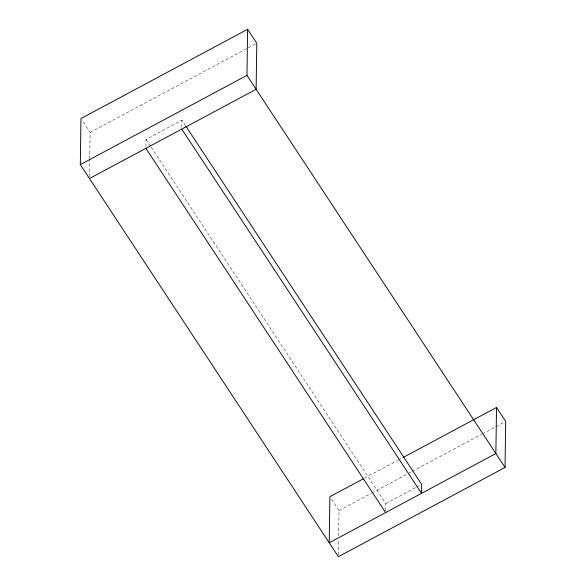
<?xml version="1.0" encoding="UTF-8"?>
<svg xmlns="http://www.w3.org/2000/svg" width="586" height="586" viewBox="0 0 586 586"><rect width="100%" height="100%" fill="white"/><g stroke="black" fill="none" stroke-linecap="round" stroke-linejoin="round"><path stroke-width="0.44" stroke-dasharray="2.93 2.2" d="M89.512 176.723L89.746 159.56M89.761 158.66L90.127 132.458L81.93 119.998M145.914 146.537L146.017 139.373L181.909 120.152L185.425 125.499M181.806 127.316L181.909 120.152M338.408 554.891L338.62 539.538M338.671 535.919L339.03 510.626L331.31 498.898M385.654 510.787L385.749 503.616L151.042 147.005M90.127 132.458L255.972 43.65M364.485 478.169L397.491 460.493M398.297 460.061L402.326 457.908M339.03 510.626L371.231 493.383M372.037 492.951L411.482 471.825M412.288 471.393L481.524 434.321M482.329 433.889L495.214 426.989M496.02 426.564L504.876 421.817M385.749 503.616L416.06 487.391M416.858 486.959L420.851 484.827M146.017 139.373L150.536 146.244"/><path stroke-width="0.88" d="M403.131 457.476L496.518 407.468L505.681 421.385L505.037 467.467L338.386 556.7L80.319 164.615L80.963 118.533L247.614 29.3L256.778 43.218L256.133 89.299L89.482 178.532M505.037 467.467L246.97 75.374L247.614 29.3M496.518 407.468L495.873 453.542L329.222 542.783L329.867 496.701L363.679 478.601M80.319 164.615L246.97 75.374M185.93 126.261L421.649 484.395L421.524 493.353L181.785 129.11M145.885 148.331L385.625 512.574"/></g></svg>
